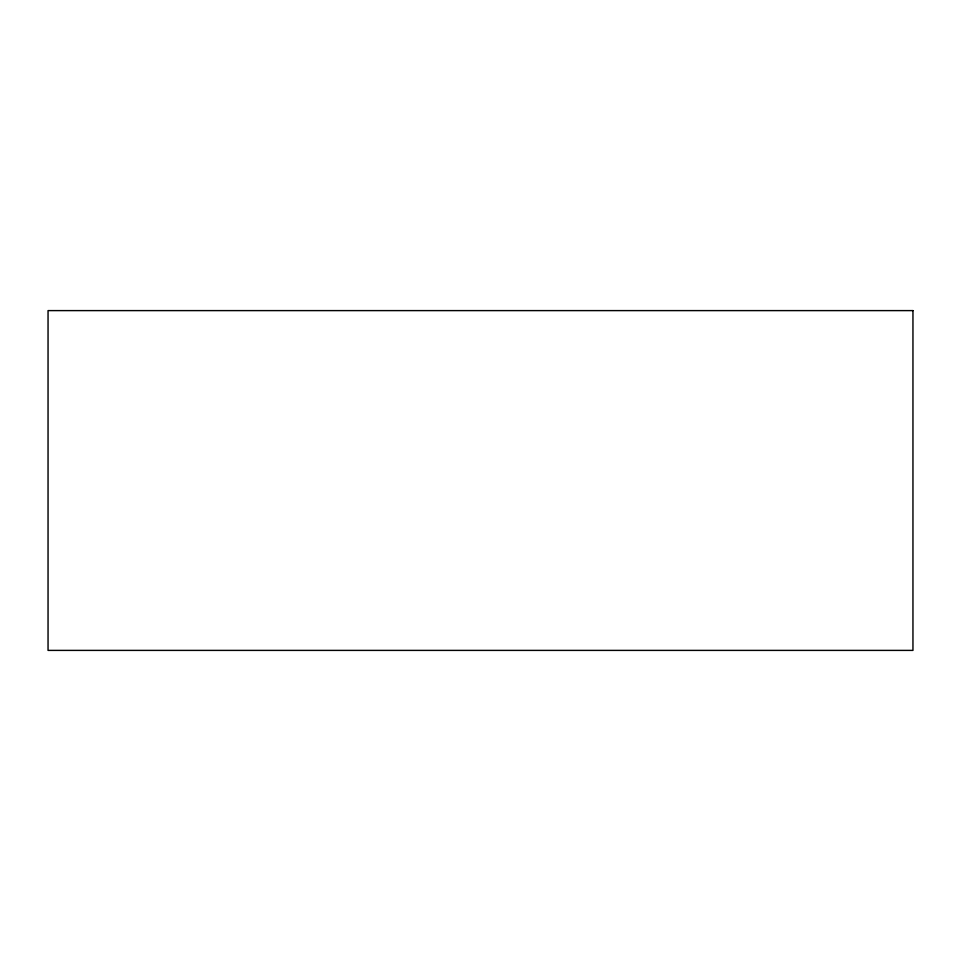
<?xml version="1.0" encoding="UTF-8"?>
<svg xmlns="http://www.w3.org/2000/svg" width="961" height="961" viewBox="0 0 961 961"><rect width="100%" height="100%" fill="white"/><g stroke="black" fill="none" stroke-linecap="round" stroke-linejoin="round"><path stroke-width="1.44" d="M912.95 310.607L48.05 310.607L48.05 650.393L912.95 650.393L912.95 310.607"/></g></svg>
